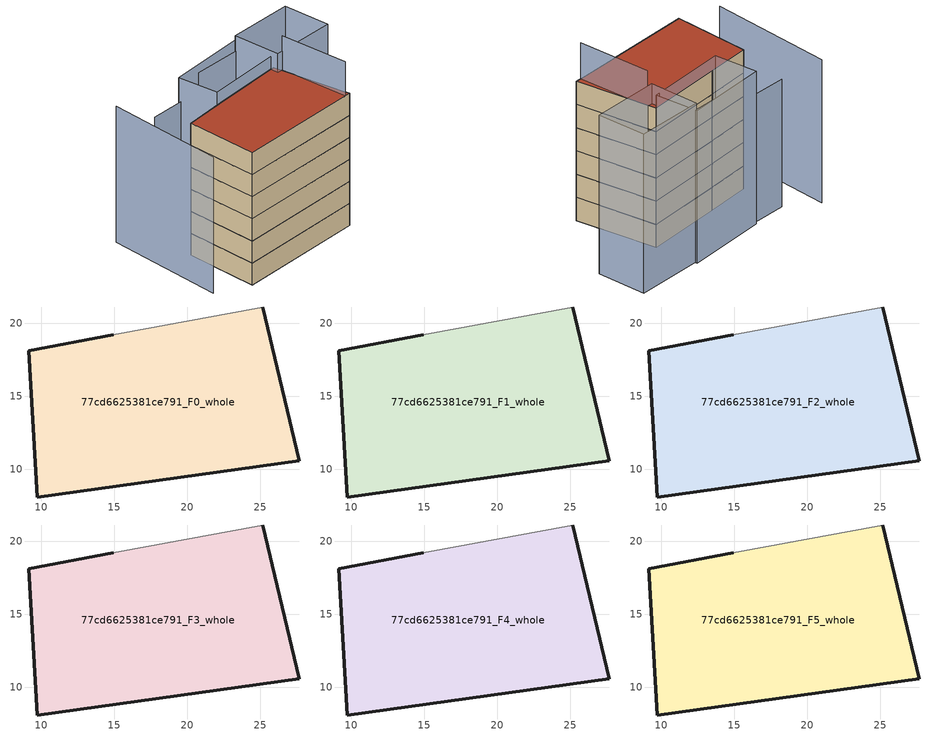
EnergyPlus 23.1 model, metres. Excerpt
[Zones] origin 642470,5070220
77cd6625381ce791_F0_whole
 floor ground (EU_floor_Construction): 27.67,10.61 25.17,21.12 14.94,19.22 9.16,18.12 9.76,8.11 z0
 wall outside (EU_wall_Construction): 25.17,21.12 27.67,10.61 9.76,8.11 9.16,18.12 14.94,19.22 z0:3
 wall adiabatic (EU_wall_Construction): 14.94,19.22 25.17,21.12 z0:3
77cd6625381ce791_F1_whole
 floor to 77cd6625381ce791_F0_whole (EU_floor_Construction): 27.67,10.61 25.17,21.12 14.94,19.22 9.16,18.12 9.75,8.11 z3
 wall outside (EU_wall_Construction): 25.17,21.12 27.67,10.61 9.76,8.11 9.16,18.12 14.94,19.22 z3:6
 wall adiabatic (EU_wall_Construction): 14.94,19.22 25.17,21.12 z3:6
77cd6625381ce791_F2_whole
 floor to 77cd6625381ce791_F1_whole (EU_floor_Construction): 27.67,10.61 25.17,21.12 14.94,19.22 9.16,18.12 9.75,8.11 z6
 wall outside (EU_wall_Construction): 25.17,21.12 27.67,10.61 9.76,8.11 9.16,18.12 14.94,19.22 z6:9
 wall adiabatic (EU_wall_Construction): 14.94,19.22 25.17,21.12 z6:9
77cd6625381ce791_F3_whole
 floor to 77cd6625381ce791_F2_whole (EU_floor_Construction): 27.67,10.61 25.17,21.12 14.94,19.22 9.16,18.12 9.75,8.11 z9
 wall outside (EU_wall_Construction): 25.17,21.12 27.67,10.61 9.76,8.11 9.16,18.12 14.94,19.22 z9:12
 wall adiabatic (EU_wall_Construction): 14.94,19.22 25.17,21.12 z9:12
77cd6625381ce791_F4_whole
 floor to 77cd6625381ce791_F3_whole (EU_floor_Construction): 27.67,10.61 25.17,21.12 14.94,19.22 9.16,18.12 9.75,8.11 z12
 wall outside (EU_wall_Construction): 25.17,21.12 27.67,10.61 9.76,8.11 9.16,18.12 14.94,19.22 z12:15
 wall adiabatic (EU_wall_Construction): 14.94,19.22 25.17,21.12 z12:15
77cd6625381ce791_F5_whole
 floor to 77cd6625381ce791_F4_whole (EU_floor_Construction): 27.67,10.61 25.17,21.12 14.94,19.22 9.16,18.12 9.75,8.11 z15
 wall outside (EU_wall_Construction): 25.17,21.12 27.67,10.61 9.76,8.11 9.16,18.12 14.94,19.22 z15:18
 wall adiabatic (EU_wall_Construction): 14.94,19.22 25.17,21.12 z15:18
 roof outside (EU_roof_Construction): 25.17,21.12 27.67,10.61 9.76,8.11 9.16,18.12 14.94,19.22 z18
shading: 4.83,26.31 5.16,9.83 z0:18.5; 26.89,10.5 25.57,20.03 z0:22.6; 25.17,21.11 14.36,19.12 / 14.36,19.12 13.33,24.7 / 13.33,24.7 24.14,26.7 / 24.14,26.7 25.17,21.11 z0:19.7; 23.97,26.42 32.98,27.53 / 32.98,27.53 33.79,21.04 / 33.79,21.04 24.77,19.93 / 24.77,19.93 23.97,26.42 z0:20.5; 23.28,25.63 16.66,24.82 z0:19; 16.66,24.82 8.76,23.92 z0:16.5
[Building]
EU S2 Campaign: North Axis=0; Terrain=City; Solar Distribution=FullExterior
[Site:Location]
Lyon-Bron: Latitude=45.75; Longitude=5; Time Zone=1; Elevation=198
[SizingPeriod:WeatherFileDays]
AnnualSizingPeriod: Begin Month=1; Begin Day of Month=1; End Month=12; End Day of Month=31; Day of Week for Start Day=Monday; Use Weather File Daylight Saving Period=No; Use Weather File Rain and Snow Indicators=No
[MATERIAL]
EU_InternalMass_Material: Roughness=MediumRough; Thickness=0.1; Conductivity=1; Density=1800; Specific Heat=900; Thermal Absorptance=0.9; Solar Absorptance=0.7; Visible Absorptance=0.7
[MATERIAL:NOMASS] Roughness=MediumRough; Thermal Absorptance=0.9; Solar Absorptance=0.7; Visible Absorptance=0.7
Name | Thermal Resistance
EU_wall_NoMass | 0.776494
EU_roof_NoMass | 0.486893
EU_floor_NoMass | 0.421597
[CONSTRUCTION]
EU_wall_Construction: EU_wall_NoMass
EU_roof_Construction: EU_roof_NoMass
EU_floor_Construction: EU_floor_NoMass
EU_InternalMass_Construction: EU_InternalMass_Material
[ZONE] Type=1; Multiplier=1; Ceiling Height=autocalculate; Floor Area=autocalculate; Part of Total Floor Area=Yes
Name | Volume
77cd6625381ce791_F0_whole | 535.359
77cd6625381ce791_F1_whole; 77cd6625381ce791_F2_whole; 77cd6625381ce791_F3_whole; 77cd6625381ce791_F4_whole; 77cd6625381ce791_F5_whole | 535.356
[INTERNALMASS] Construction=EU_InternalMass_Construction; Surface Area=178.453
Name | Zone or ZoneList
77cd6625381ce791_F0_whole_EU_InternalMass | 77cd6625381ce791_F0_whole
77cd6625381ce791_F1_whole_EU_InternalMass | 77cd6625381ce791_F1_whole
77cd6625381ce791_F2_whole_EU_InternalMass | 77cd6625381ce791_F2_whole
77cd6625381ce791_F3_whole_EU_InternalMass | 77cd6625381ce791_F3_whole
77cd6625381ce791_F4_whole_EU_InternalMass | 77cd6625381ce791_F4_whole
77cd6625381ce791_F5_whole_EU_InternalMass | 77cd6625381ce791_F5_whole
[OTHEREQUIPMENT] Fuel Type=Electricity; Design Level Calculation Method=Watts/Area; Power per Zone Floor Area=1; Fraction Latent=0; Fraction Radiant=0; Fraction Lost=0; Carbon Dioxide Generation Rate=0; EndUse Subcategory=EU_Step8_InternalGains
Name | Zone or ZoneList or Space or SpaceList | Schedule
EU_Step8_InternalGain_77cd6625381ce791_F0_whole_f000 | 77cd6625381ce791_F0_whole | EU_Step8_GainSchedule_77cd6625381ce791_F0_whole_f000
EU_Step8_InternalGain_77cd6625381ce791_F1_whole_f000 | 77cd6625381ce791_F1_whole | EU_Step8_GainSchedule_77cd6625381ce791_F1_whole_f000
EU_Step8_InternalGain_77cd6625381ce791_F2_whole_f000 | 77cd6625381ce791_F2_whole | EU_Step8_GainSchedule_77cd6625381ce791_F2_whole_f000
EU_Step8_InternalGain_77cd6625381ce791_F3_whole_f000 | 77cd6625381ce791_F3_whole | EU_Step8_GainSchedule_77cd6625381ce791_F3_whole_f000
EU_Step8_InternalGain_77cd6625381ce791_F4_whole_f000 | 77cd6625381ce791_F4_whole | EU_Step8_GainSchedule_77cd6625381ce791_F4_whole_f000
EU_Step8_InternalGain_77cd6625381ce791_F5_whole_f000 | 77cd6625381ce791_F5_whole | EU_Step8_GainSchedule_77cd6625381ce791_F5_whole_f000
[ZONEVENTILATION:DESIGNFLOWRATE] Schedule=EU_AlwaysOn; Design Flow Rate Calculation Method=AirChanges/Hour; Air Changes per Hour=0.693814; Ventilation Type=Natural; Fan Pressure Rise=0; Fan Total Efficiency=1; Constant Term Coefficient=1; Temperature Term Coefficient=0; Velocity Term Coefficient=0; Velocity Squared Term Coefficient=0; Minimum Indoor Temperature=-100; Maximum Indoor Temperature=100; Delta Temperature=-100; Minimum Outdoor Temperature=-100; Maximum Outdoor Temperature=100; Maximum Wind Speed=40
Name | Zone or ZoneList or Space or SpaceList
EU_ConstantAir_77cd6625381ce791_F0_whole | 77cd6625381ce791_F0_whole
EU_ConstantAir_77cd6625381ce791_F1_whole | 77cd6625381ce791_F1_whole
EU_ConstantAir_77cd6625381ce791_F2_whole | 77cd6625381ce791_F2_whole
EU_ConstantAir_77cd6625381ce791_F3_whole | 77cd6625381ce791_F3_whole
EU_ConstantAir_77cd6625381ce791_F4_whole | 77cd6625381ce791_F4_whole
EU_ConstantAir_77cd6625381ce791_F5_whole | 77cd6625381ce791_F5_whole
[HVACTEMPLATE:THERMOSTAT] Constant Heating Setpoint=20; Constant Cooling Setpoint=50
EU_HeatOnly_77cd6625381ce791_F0_whole; EU_HeatOnly_77cd6625381ce791_F1_whole; EU_HeatOnly_77cd6625381ce791_F2_whole; EU_HeatOnly_77cd6625381ce791_F3_whole; EU_HeatOnly_77cd6625381ce791_F4_whole; EU_HeatOnly_77cd6625381ce791_F5_whole
[HVACTEMPLATE:ZONE:IDEALLOADSAIRSYSTEM] System Availability Schedule=EU_AlwaysOn; Maximum Heating Supply Air Temperature=50; Minimum Cooling Supply Air Temperature=13; Maximum Heating Supply Air Humidity Ratio=0.0156; Minimum Cooling Supply Air Humidity Ratio=0.0077; Heating Limit=NoLimit; Cooling Limit=NoLimit; Heating Availability Schedule=EU_AlwaysOn; Cooling Availability Schedule=EU_CoolingOff; Dehumidification Control Type=ConstantSensibleHeatRatio; Cooling Sensible Heat Ratio=0.7; Dehumidification Setpoint=60; Humidification Control Type=None; Humidification Setpoint=30; Outdoor Air Method=None; Outdoor Air Flow Rate per Person=0.00944; Outdoor Air Flow Rate per Zone Floor Area=0; Outdoor Air Flow Rate per Zone=0; Demand Controlled Ventilation Type=None; Outdoor Air Economizer Type=NoEconomizer; Heat Recovery Type=None; Sensible Heat Recovery Effectiveness=0.7; Latent Heat Recovery Effectiveness=0.65
Name | Template Thermostat
77cd6625381ce791_F0_whole | EU_HeatOnly_77cd6625381ce791_F0_whole
77cd6625381ce791_F1_whole | EU_HeatOnly_77cd6625381ce791_F1_whole
77cd6625381ce791_F2_whole | EU_HeatOnly_77cd6625381ce791_F2_whole
77cd6625381ce791_F3_whole | EU_HeatOnly_77cd6625381ce791_F3_whole
77cd6625381ce791_F4_whole | EU_HeatOnly_77cd6625381ce791_F4_whole
77cd6625381ce791_F5_whole | EU_HeatOnly_77cd6625381ce791_F5_whole
[SIZING:ZONE] Zone Cooling Design Supply Air Temperature Input Method=SupplyAirTemperature; Zone Cooling Design Supply Air Temperature=13; Zone Heating Design Supply Air Temperature Input Method=SupplyAirTemperature; Zone Heating Design Supply Air Temperature=50; Zone Cooling Design Supply Air Humidity Ratio=0.008; Zone Heating Design Supply Air Humidity Ratio=0.008; Cooling Design Air Flow Method=DesignDay; Cooling Design Air Flow Rate=0; Cooling Minimum Air Flow per Zone Floor Area=0.000762; Cooling Minimum Air Flow=0; Cooling Minimum Air Flow Fraction=0.2; Heating Design Air Flow Method=DesignDay; Heating Design Air Flow Rate=0; Heating Maximum Air Flow per Zone Floor Area=0.002032; Heating Maximum Air Flow=0.141576; Heating Maximum Air Flow Fraction=0.3; Account for Dedicated Outdoor Air System=No; Dedicated Outdoor Air System Control Strategy=NeutralSupplyAir; Dedicated Outdoor Air Low Setpoint Temperature for Design=autosize; Dedicated Outdoor Air High Setpoint Temperature for Design=autosize; Zone Load Sizing Method=Sensible Load Only No Latent Load; Zone Latent Cooling Design Supply Air Humidity Ratio Input Method=HumidityRatioDifference; Zone Cooling Design Supply Air Humidity Ratio Difference=0.005; Zone Latent Heating Design Supply Air Humidity Ratio Input Method=HumidityRatioDifference; Zone Humidification Design Supply Air Humidity Ratio Difference=0.005
77cd6625381ce791_F0_whole; 77cd6625381ce791_F1_whole; 77cd6625381ce791_F2_whole; 77cd6625381ce791_F3_whole; 77cd6625381ce791_F4_whole; 77cd6625381ce791_F5_whole
[SCHEDULE:CONSTANT]
Name | Hourly Value
EU_AlwaysOn | 1
EU_CoolingOff | 0
[SCHEDULE:FILE] Column Number=1; Rows to Skip at Top=0; Number of Hours of Data=8760; Column Separator=Comma; Interpolate to Timestep=No; Minutes per Item=60; Adjust Schedule for Daylight Savings=Yes
Name | File
EU_Step8_GainSchedule_77cd6625381ce791_F0_whole_f000 | ../../schedules/77cd6625381ce791/77cd6625381ce791_F0_whole_f000_gain.csv
EU_Step8_GainSchedule_77cd6625381ce791_F1_whole_f000 | ../../schedules/77cd6625381ce791/77cd6625381ce791_F1_whole_f000_gain.csv
EU_Step8_GainSchedule_77cd6625381ce791_F2_whole_f000 | ../../schedules/77cd6625381ce791/77cd6625381ce791_F2_whole_f000_gain.csv
EU_Step8_GainSchedule_77cd6625381ce791_F3_whole_f000 | ../../schedules/77cd6625381ce791/77cd6625381ce791_F3_whole_f000_gain.csv
EU_Step8_GainSchedule_77cd6625381ce791_F4_whole_f000 | ../../schedules/77cd6625381ce791/77cd6625381ce791_F4_whole_f000_gain.csv
EU_Step8_GainSchedule_77cd6625381ce791_F5_whole_f000 | ../../schedules/77cd6625381ce791/77cd6625381ce791_F5_whole_f000_gain.csv
